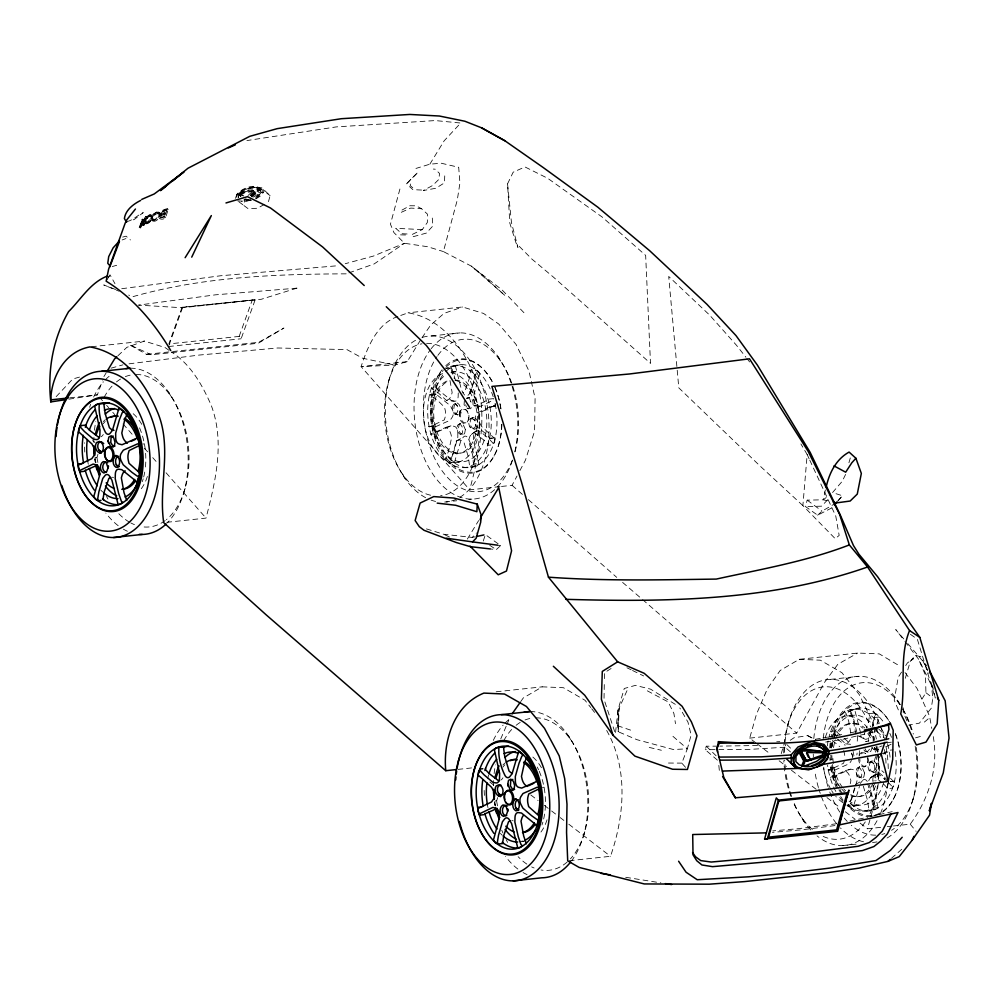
<?xml version="1.0" encoding="UTF-8"?>
<svg xmlns="http://www.w3.org/2000/svg" width="999" height="999" viewBox="0 0 999 999"><rect width="100%" height="100%" fill="white"/><g stroke="black" fill="none" stroke-linecap="round" stroke-linejoin="round"><path stroke-width="0.75" stroke-dasharray="5 3.75" d="M604.283 684.552L604.02 699.325L615.421 733.84L618.006 709.789L624.275 688.486L635.364 685.389L650.486 689.11L676.473 705.057M604.383 678.646L604.495 672.739L613.461 666.982M903.321 707.866L903.221 712.299L908.191 723.688M458.254 392.919L458.154 396.578A5.544 3.422 83.9 0 1 454.782 401.198L446.416 400.437L438.399 392.994L431.181 388.087L436.538 387.512L437.55 389.335L451.698 400.749L454.782 401.198M872.789 781.293L872.864 778.845A5.544 3.422 83.9 0 1 876.223 774.225L879.32 774.687L887.075 781.293M626.985 690.696L619.118 708.241L618.256 731.755L636.95 739.685L673.338 749.512L687.324 748.838L691.146 735.027L687.949 722.09L679.807 707.941M454.42 462.549L461.063 440.047L463.349 437.125A5.544 3.422 83.9 0 1 468.032 438.037C472.352 446.466 475.099 457.018 474.213 466.408L468.856 466.983L469.468 465.159L468.431 457.267L464.098 442.719L462.237 441.108A10.227 6.306 83.9 0 0 458.004 440.284L456.118 441.158L452.997 454.258L449.075 463.124L454.42 462.549L449.85 458.616L444.493 459.19L445.916 457.867L448.751 450.611L451.698 437.362L450.949 434.228A10.227 6.306 83.9 0 0 448.002 428.883L446.141 427.272L430.731 434.203L436.076 433.628L437.125 432.005L451.448 425.686L454.533 426.436A5.544 3.422 83.9 0 1 457.792 432.342L457.842 437.275L454.095 450.649L451.286 457.692L449.85 458.616M867.232 781.443A5.544 3.422 83.9 0 0 862.549 780.531L855.319 784.552L852.197 797.652L848.276 806.53L853.621 805.956L859.44 786.425M238.898 195.404L238.286 194.131L241.346 196.965M444.742 175.886L444.43 182.892L435.789 188.287L423.251 190.522L432.654 185.502L438.923 179.321L439.498 173.426L435.177 169.206L433.329 169.056M809.764 460.139L835.763 516.058L839.172 535.414L835.226 538.698L802.884 505.606L807.167 454.545L800.898 443.931M465.384 429.62L464.647 433.391L463.548 434.465L460.289 434.378L458.004 432.405L456.88 428.571L457.542 425.224L460.364 423.376L462.937 423.913L465.384 429.62L465.022 427.385M864.597 773.026L863.848 776.797L862.749 777.871L859.49 777.784L857.217 775.811L856.081 771.977L856.755 768.631L859.565 766.782L862.137 767.319L864.597 773.026L864.222 770.791M495.179 403.621L495.354 406.318L494.443 405.606L489.66 406.843L476.348 413.361L475.536 416.196A10.227 6.306 83.9 0 0 475.474 422.939L476.211 426.061L485.651 433.616L489.685 438.374L495.042 437.799L494.705 441.595L493.056 444.755L487.712 445.329L487.599 444.031L483.816 440.059L474.3 432.779L472.415 433.641A10.227 6.306 83.9 0 0 469.38 437.824L468.568 440.646L472.727 455.294L473.489 464.847L478.846 464.285L473.514 440.334L473.663 435.439A5.544 3.422 83.9 0 1 477.023 430.831L480.107 431.281L488.986 438.836L492.719 442.857L493.056 444.755M618.006 709.789L618.256 731.755L617.569 725.724L619.118 708.241M890.234 781.643L894.242 781.206L893.905 785.002L892.269 788.149L886.912 788.723L886.8 787.424L883.016 783.466M410.402 183.991L410.239 185.639L414.71 189.473M877.422 785.788L875.736 799.3L867.444 828.77L881.193 827.297M878.183 779.782L879.307 770.778L878.446 757.192M859.215 755.069L859.415 750.711M856.855 754.932L857.117 753.046M459.453 415.309C460.015 411.363 461.75 405.407 457.367 403.022C449.912 402.485 450.799 416.271 458.191 414.385L460.015 411.663L459.84 412.575M931.031 682.117L932.829 698.051L931.305 708.154L919.392 723.151L908.815 725.112M464.36 400.686L464.073 404.645L465.646 407.779L470.279 408.778C474.15 406.456 474.038 399.138 469.692 397.402L466.421 398.189L468.968 398.663L470.616 401.798M429.208 395.03L436.163 394.23L450.299 405.656L452.385 409.64A5.544 3.422 83.9 0 1 452.31 417.082L450.162 420.254L435.839 426.585L428.896 426.511L430.719 426.411L444.368 419.855L445.179 417.02A10.227 6.306 83.9 0 0 445.242 410.277L444.493 407.155L436.563 399.438L429.208 395.03L434.553 394.455L436.538 387.512M833.765 737.861L835.738 730.918L830.394 731.493L836.475 735.651M872.227 747.327L870.866 751.148L869.492 752.172L864.847 751.186L863.935 749.887M850.249 783.703L850.898 780.756L850.161 777.634A10.227 6.306 83.9 0 0 847.202 772.277L845.341 770.679L829.932 777.609L835.276 777.035L836.338 775.411L850.661 769.093L853.745 769.842A5.544 3.422 83.9 0 1 856.992 775.748L857.042 780.681L855.381 786.625M166.733 522.315L206.031 518.094C215.459 481.318 225.175 441.908 211.076 404.957C202.11 384.677 190.559 364.136 171.353 351.96M499.975 486.613L469.742 489.847C479.17 453.059 488.886 413.648 474.787 376.71C462.937 347.465 441.246 318.119 408.091 312.812L399.325 315.959M523.938 312.699L502.085 289.935L471.341 266.134L443.394 251.573L457.292 199.95L459.927 183.092L458.691 167.283L441.183 163.212L429.845 164.186L415.946 168.444M151.074 216.059C144.605 216.196 145.504 228.197 150.624 219.967C154.97 210.939 140.547 219.068 146.478 222.977M264.348 204.383L257.655 208.229L248.264 208.766L243.494 205.245L245.242 198.789M235.452 198.364L237.05 194.168L243.356 189.872L253.671 186.738L261.838 187.837L270.105 195.617L268.356 202.073L265.684 203.621M399.925 189.011L390.447 224.176L393.881 232.542L404.445 243.269L427.697 246.741L443.394 251.573M831.742 507.929L817.644 515.197L805.444 506.53L807.192 500.137L823.276 499.8L830.469 501.535M854.957 788.111L850.486 801.098L849.05 802.022L853.621 805.956M569.23 860.726L610.489 856.305C624.875 815.047 628.608 766.345 605.032 727.697M146.279 217.058A4.57 1.848 -59.3 0 0 144.543 219.98L144.193 221.091A4.446 1.786 -59.3 0 0 144.081 222.54A4.57 1.848 -59.3 0 0 144.343 223.164C147.977 225.749 151.623 220.529 152.41 217.432A4.495 2.173 -56 0 1 154.246 214.648C165.297 205.782 158.491 225.999 151.411 220.205A4.57 2.21 -56 0 1 151.136 218.007L151.523 216.833M152.585 221.029L152.31 220.804A4.57 2.21 -56 0 1 151.973 220.13A4.446 2.148 -56 0 1 152.023 218.644C154.545 214.086 148.814 214.56 147.328 217.582A4.421 1.786 -59.3 0 0 145.654 220.404L145.267 221.591A4.371 1.761 -59.3 0 0 145.167 223.014A4.495 1.823 -59.3 0 0 145.417 223.639L145.642 223.826M755.831 742.856L749.7 738.136L756.455 714.248L767.444 688.648L780.194 670.466L799.237 659.315L857.629 653.059L879.282 653.87L900.436 666.445M97.964 454.22L97.153 457.055L94.43 458.279M497.627 797.577L496.815 800.399L492.719 802.247M717.419 760.152L705.269 749.7L706.268 746.203L718.356 746.141M825.361 489.96L823.276 499.8L830.206 494.393M848.925 462.762L850.586 456.93M790.509 751.947L784.989 747.202L785.988 743.706M844.38 760.426L843.581 763.248L829.919 769.804L828.096 769.917L835.039 769.992L849.362 763.661L851.51 760.489M825.636 742.045L841.945 739.51L876.573 731.355L877.559 727.859M875.549 756.767L874.737 759.59A10.227 6.306 83.9 0 0 874.674 766.333L875.424 769.467L887.636 780.194M871.24 730.918L869.942 735.376L867.669 738.311A5.544 3.422 83.9 0 1 862.986 737.387L861.513 734.852M871.665 729.432L874.974 715.134L874.375 713.111L869.03 713.686L869.605 715.296L868.418 722.202L866.37 728.096M905.306 678.296L910.326 661.263L915.321 655.394L920.866 656.705L927.659 670.716M150.387 221.378L151.236 218.556M781.23 753.621L783.965 744.492M146.316 220.629L145.417 223.639L147.328 217.582M183.903 492.245L185.115 488.336M388.386 382.08L389.598 378.171M583.566 835.601L584.777 831.692M787.587 725.474L788.798 721.565M912.699 800.336L913.91 796.428M139.161 227.66L144.718 217.944L145.792 218.456L140.235 228.172L139.161 227.66L142.445 218.943L143.506 219.455L141.87 224.55L140.797 224.038L142.445 218.943M140.235 228.172L143.506 219.455M140.797 224.038L145.692 216.371L146.766 216.883L144.118 225.112L142.42 225.087L144.718 217.944M142.42 225.087L145.692 216.371M143.494 225.599L145.792 218.456M164.311 212.824L163.998 213.798L164.897 214.398L165.21 213.436L164.311 212.824C157.23 215.447 165.135 207.617 168.257 209.378L165.609 217.595C162.15 221.491 154.52 217.445 160.764 214.273L161.663 214.872L159.565 216.708L159.615 218.956M165.21 213.436C160.727 212.487 156.718 220.255 163.786 216.408L165.809 210.127L166.696 210.727C164.735 209.827 159.528 214.822 163.848 213.848M168.257 209.378L167.37 208.779L164.673 217.02L158.729 218.356M863.298 786.113L867.631 800.674L868.68 808.566L868.069 810.389L873.413 809.814L874.05 807.829L873.051 800.049L869.455 785.239M483.266 541.046L485.389 534.615L500.624 545.591L496.291 549.625L490.172 548.926M865.858 729.57L863.81 735.464L861.925 736.325A10.227 6.306 83.9 0 1 857.679 735.501M251.548 196.254L259.49 188.948L260.402 191.209L259.515 193.132L253.222 197.327M252.185 197.04L260.127 189.735L259.016 188.561L250.824 195.479M68.831 399.175L97.39 394.867L102.398 380.819M182.043 307.305L168.843 343.943L239.173 336.401L241.121 338.761L255.182 299.762L182.043 307.305L255.182 299.762M169.068 345.092L182.605 307.542M239.173 336.401L252.36 299.762M685.564 767.357L681.817 763.124L687.324 748.838L671.915 735.439M494.03 456.093L494.318 455.394M893.231 799.5L893.531 798.8M500.736 738.935L506.231 726.136M506.83 724.712L509.89 717.594M238.286 194.131L237.737 195.342L238.561 197.54L238.361 196.129C241.021 187.263 273.489 183.391 251.461 196.266M507.554 183.841L513.174 172.19L524.962 166.933L547.689 178.284L602.147 217.02L645.654 255.382L650.499 363.349L553.533 277.21L531.855 259.053L516.071 243.107L509.802 223.064L507.554 183.841L511.488 222.715L517.932 247.452L516.071 243.107M845.604 474.413L842.194 481.343L832.517 492.582L842.407 495.741L837.999 500.874M141.87 224.55L146.766 216.883M501.498 486.451L512.075 485.314L517.007 476.048M519.83 470.741L525.462 460.152L534.59 431.031L535.089 398.214L528.946 370.904L516.021 344.38L498.726 324.013L483.528 313.424L462.587 306.98L408.091 312.812M869.517 749.2L867.469 751.635L866.121 751.698M749.7 738.136L796.702 733.104L824.375 682.554L837.836 664.285L857.629 653.059M893.418 825.986L910.226 824.187C929.17 798.513 939.247 766.32 932.866 734.54M397.864 316.483C376.91 323.589 367.532 347.177 361.101 366.608L394.655 365.06L407.192 361.675L421.091 339.073M103.908 376.598L106.194 372.814M106.93 279.92L109.241 276.086M467.345 539.098L478.621 520.604M429.845 164.186L444.168 140.809L460.689 123.039L435.202 120.567L336.313 126.898L246.89 140.572M921.915 699.2L925.911 692.682L925.536 675.411L918.643 659.452M108.454 277.347L110.015 274.812L114.96 283.679M901.548 672.09L898.226 677.297L894.23 700.249L898.875 711.126M905.706 665.584L907.367 662.974L913.511 658.603L910.326 661.263M880.856 755.182L878.708 758.341A5.544 3.422 83.9 0 0 878.633 765.783L880.706 769.779L884.04 772.614M421.965 337.799L430.681 325.05L444.056 313.374L462.587 306.98M520.691 701.635L523.251 698.001L542.282 686.837L563.424 687.712L584.977 700.237L590.759 707.542M412.3 234.403L422.302 229.595L427.347 222.465L427.422 214.123L421.578 208.741L416.158 205.819L409.927 205.744L400.187 211.039M458.191 414.385L457.717 415.06C453.296 413.211 452.547 406.156 456.093 403.171M860.276 783.453L862.549 780.531M837.999 500.749L842.407 495.741M479.745 373.638L473.976 394.755L474.013 399.675A5.544 3.422 83.9 0 0 477.272 405.594L480.357 406.343L493.156 400.187L493.518 398.638L488.174 399.2L484.19 401.935L474.575 405.931L472.714 404.333A10.227 6.306 83.9 0 1 469.767 398.988L469.018 395.854L473.451 382.442L474.4 374.213L479.745 373.638L477.884 371.029L475.174 369.717L469.83 370.292L470.404 371.89L469.218 378.796L464.597 392.058L462.712 392.932M874.375 713.111L877.085 714.435L878.958 717.045L873.176 738.149L873.226 743.081M146.291 217.008L149.9 214.448L151.935 215.097M239.161 193.144L249.738 190.16L258.429 188.799L259.066 189.598L246.603 191.758L239.797 193.931C240.409 186.226 273.626 183.354 250.986 195.679M426.448 528.896L443.631 534.253L472.202 537.425L476.398 532.991M827.709 499.75L821.528 506.193L805.444 506.53M56.156 396.653L72.765 378.996L80.145 376.91M153.359 214.036L156.618 211.963L159.553 212.512M117.919 355.769L126.848 347.352L144.38 341.071L165.072 347.54L170.092 351.074M817.644 515.197L822.002 511.151L834.939 503.671M248.064 195.467L253.684 190.359L254.32 191.159L248.689 196.254M478.846 464.285L476.935 466.009L474.213 466.408M873.076 785.214L878.046 807.679L876.135 809.402L873.413 809.814M460.364 423.376L459.228 424.388L458.466 428.134L459.727 432.405L462.287 434.602M473.963 417.594C465.821 417.332 468.032 431.318 475.686 428.858L476.948 427.847C479.483 423.951 477.372 417.732 472.49 417.145L472.452 417.769C468.581 420.367 469.755 427.634 474.113 429.046M859.565 766.782L858.428 767.781L857.679 771.54L858.928 775.811L861.488 778.009M873.163 761.001C865.022 760.739 867.244 774.725 874.899 772.252L876.16 771.253C878.695 767.357 876.585 761.138 871.702 760.539L871.652 761.163C867.781 763.773 868.955 771.041 873.326 772.452M891.433 858.341L902.984 848.201M250.974 195.155L258.429 188.799M251.598 195.954L259.503 189.223L259.028 188.636L251.124 195.354L249.325 195.542M924.35 722.09L929.944 717.369M475.224 431.406L471.128 434.69L477.023 430.831L472.415 433.641M874.425 774.812L870.329 778.084L876.223 774.225L871.628 777.047A10.227 6.306 83.9 0 0 868.581 781.23M466.845 398.663L468.231 397.565M446.74 368.419L450.749 367.982L455.382 365.846L461.563 390.184L463.786 393.993A5.544 3.422 83.9 0 0 468.456 394.905L470.741 391.97L474.625 378.584L475.774 371.728L475.174 369.717M850.811 733.004L848.688 721.166L845.991 713.386L844.605 711.962L849.962 711.388L854.595 709.253L860.776 733.591M243.806 195.966C231.868 193.619 250.562 190.26 253.684 190.359M239.972 194.855L244.942 192.757L254.32 191.159M257.093 196.691L260.889 193.244L261.701 189.835C255.794 182.867 243.519 187.612 237.862 193.194A4.833 2.747 -38.8 0 0 236.288 196.653M790.246 740.271L794.018 737.749L807.642 735.614L814.435 739.26M256.031 198.813L261.276 195.492L264.173 191.121L261.838 187.837M250.587 195.704L255.944 192.632L265.334 192.095L270.105 195.617M255.644 197.352L260.789 192.944L260.127 189.735M456.118 441.158L463.349 437.125M494.443 405.606L481.655 411.775L479.495 414.935A5.544 3.422 83.9 0 0 479.433 422.377L481.506 426.373L494.118 437.962L495.042 437.799M891.083 744.267L885.988 746.802M255.657 198.539L261.526 194.031L262.337 190.634L260.876 188.374M446.416 400.437L448.289 399.575A10.227 6.306 83.9 0 0 451.336 395.392L452.147 392.557L449.488 377.772M840.609 739.185L845.616 743.843L847.502 742.969A10.227 6.306 83.9 0 0 850.549 738.798M871.628 777.047L873.513 776.173L881.83 782.554M883.428 753.995L889.847 751.048M882.367 753.696L888.873 750.249L893.218 749.874M401.298 212.3L410.714 208.079L421.578 208.741M871.915 747.739L873.775 749.337L882.017 745.903M164.71 210.464L161.176 212.962L161.663 214.872M122.115 239.96L125.936 238.586M348.951 272.852L374.138 263.948L404.445 243.269L373.376 256.081L345.229 263.711M126.873 221.628C133.292 220.167 137.4 215.172 143.269 212.612L134.191 219.53L129.808 220.791M167.37 208.779C165.272 208.791 157.205 211.925 161.189 214.723M164.897 214.398C162.787 213.586 158.079 218.781 162.325 217.745M446.141 427.272L451.448 425.686M845.341 770.679L850.661 769.093M112.275 266.546L116.671 265.284M111.139 368.156L122.952 364.835M915.521 737.836L922.951 735.764M413.174 236.688L426.323 233.104L432.892 225.936L432.13 215.821M122.665 237.088L126.061 236.164L130.444 239.947M250.225 200.275L245.879 201.373L237.612 200.849M850.499 732.891L856.405 731.455M250.649 187.675L243.669 190.085L238.499 193.993A4.833 2.747 -38.8 0 0 236.925 197.44M250.861 199.525L242.745 200.674M251.498 200.312L241.483 201.249M870.716 816.583L892.182 811.65M455.831 365.746L461.138 364.585M855.044 709.153L860.351 707.979M472.202 537.425L475.124 536.8M849.962 821.028L867.794 817.232M815.359 739.272L821.49 738.186M823.014 737.924L827.622 737.112M829.145 736.837L835.276 735.764M836.812 735.489L842.944 734.415M890.371 781.643L894.242 781.206M434.553 394.455L436.163 394.23M121.741 288.711L220.654 275.761L337.824 265.722M836.563 823.75L798.688 828.658L772.739 830.881M834.939 825.574L802.459 829.757L772.439 832.354M129.021 363.836L199.35 355.045L277.697 347.989L346.978 349.613L362.575 358.229L394.655 365.06M454.17 403.921L455.319 403.771C458.716 405.669 458.803 411.463 456.019 413.961L454.895 414.086L452.934 412.187M146.503 354.333L258.654 342.32L283.928 328.034L258.266 343.244L166.533 353.171L151.249 354.72L146.503 354.333L129.221 344.618L151.249 354.72M470.779 418.606L472.115 418.456C475.711 419.667 476.735 424.6 474.825 427.634L472.277 428.708L469.78 426.848M460.289 434.378L462.4 433.291L462.737 427.922L460.864 424.812L458.553 424.325M868.905 740.808L865.634 741.595L866.945 741.458M869.979 762L871.328 761.862C874.924 763.074 875.936 768.006 874.025 771.028L871.478 772.102L868.993 770.254M859.49 777.784L861.6 776.698L861.937 771.328L860.064 768.219L857.766 767.731M244.38 199.35L246.865 199.088M248.739 199.738L243.069 200M91.396 346.753L144.38 341.071M168.544 346.541L241.121 338.761M431.243 335.976L459.94 332.904M69.73 397.827L97.39 394.867M407.192 361.675L361.101 366.608L469.742 489.847M455.382 365.846L450.037 366.421L454.345 378.733M451.148 372.265L455.532 371.79M454.97 380.332L456.918 380.119A36.801 22.677 83.9 0 1 477.559 434.565A36.801 22.677 83.9 0 1 440.122 439.098A36.801 22.677 83.9 0 1 448.139 381.181M495.354 406.318L489.66 406.843M428.896 426.511L434.24 425.936L435.839 426.585M454.245 453.121L456.193 452.909M454.682 462.549L461.975 461.763M444.667 502.035L456.743 500.749M468.818 499.45L471.84 499.125M496.178 691.783L542.282 686.837M830.444 679.382L859.14 676.298M854.595 709.253L849.237 709.827L852.984 719.193L855.818 733.903M847.439 715.971L854.732 715.197M878.958 717.045L873.601 717.619L872.651 725.848L868.218 739.26L868.718 741.345M854.17 723.738L856.118 723.526M457.892 769.405L473.051 767.769M887.374 742.607L891.383 742.182M828.096 769.917L833.453 769.342L835.039 769.992M853.446 796.528L855.394 796.315M519.093 841.82L523.464 841.358M853.883 805.956L861.175 805.169M878.046 807.679L872.701 808.253L871.927 798.688L867.781 784.053M887.299 826.648L891.882 826.148M842.357 845.604L858.965 843.83M489.685 438.374L494.118 437.962M757.567 745.491L719.867 746.128M784.989 747.202L749.088 749.45L705.269 749.7M142.782 444.006L144.605 443.906M542.445 787.362L544.268 787.262M776.71 741.782L779.807 741.645M253.846 187.337L258.042 187.575L261.513 189.161M346.154 273.838C274.663 274.101 201.823 276.998 132.767 296.703L128.696 295.08M463.136 467.657L468.531 467.682M862.337 811.051L867.731 811.076M668.468 763.036L681.817 763.124M400.537 234.865L406.743 235.002M799.237 659.315L820.366 660.189L841.92 672.714L859.252 694.63L872.864 722.289L873.513 725.336M421.59 190.06L412.862 189.635L409.503 186.613M422.302 229.595L395.729 228.309L401.91 233.704L407.792 234.028M474.575 405.931L480.357 406.343M873.775 749.337L879.557 749.737L876.473 748.988A5.544 3.422 83.9 0 1 874.699 747.714M845.616 743.843L852.597 744.48M497.664 545.192L500.624 545.591M625.711 877.297L660.876 882.866M243.169 195.167L239.335 194.068M649.25 747.439L661.388 750.261M145.517 222.402C148.476 222.477 151.461 218.007 150.112 215.484M152.735 219.543C160.09 220.23 159.503 206.468 152.81 216.121C149.613 224.4 163.399 217.307 158.054 213.074M617.569 725.724L631.243 730.344M115.622 289.523L103.746 284.965L119.206 291.271M144.568 223.364C148.514 223.751 152.797 217.857 150.961 214.473M467.382 408.266L468.793 408.841M868.006 752.247L866.595 751.673L864.822 748.164M151.686 220.429C155.794 221.541 161.176 215.472 158.666 211.913M444.917 534.852L450.025 537.262M144.356 220.492L145.429 221.004M141.821 219.43L142.894 219.955M143.044 224.588L144.118 225.112M139.835 227.135L140.909 227.647M626.947 667.769L631.131 669.805M632.517 670.491L643.668 675.936M859.165 736.325L864.647 739.073M647.327 690.833L668.219 701.935L673.913 713.548L675.486 723.688M807.642 735.614L817.194 740.759M238.262 194.618L240.709 196.179M158.941 213.674C155.844 212.387 151.798 217.47 153.634 220.142M489.772 545.329L496.291 549.625M165.01 212.612L165.896 213.224M164.685 213.586L165.584 214.186M161.426 213.486L162.325 214.086M163.786 216.408L165.609 217.595M159.74 217.245L160.627 217.857M910.414 634.303L917.357 639.223L935.264 698.076L933.703 690.821M839.997 735.039L835.738 730.918M837.524 739.173L845.142 745.266M832.442 740.421L839.734 746.703M472.115 418.456L474.637 420.292M871.328 761.862L873.838 763.698M807.192 500.137L822.002 511.151M238.798 201.723L243.494 205.245M757.067 743.793L770.554 754.183M779.133 760.788L786.5 766.458M791.408 770.229L818.381 791.008M826.972 797.614L840.459 808.004M845.366 811.775L855.181 819.33M860.077 823.114L867.444 828.77M530.769 794.929L538.136 800.599M544.268 805.319L550.399 810.039M551.623 810.988L558.978 816.645M560.202 817.594L563.886 820.429M568.793 824.2L610.489 856.305M925.911 692.682L932.829 698.051M92.57 440.571L94.93 442.47M489.872 782.042L494.58 785.813M876.573 731.355L886.513 739.897M622.602 582.405L641.37 598.538M642.544 599.55L796.702 733.104M844.342 738.473L850.911 744.155M512.075 485.314L523.701 495.541M528.359 499.625L616.733 577.36M849.962 711.388L851.373 712.662L854.033 720.267L857.492 735.089L857.354 739.984A5.544 3.422 83.9 0 1 855.793 744.018M450.749 367.982L452.172 369.255L456.218 382.792M802.884 505.606L760.189 466.133L678.808 387.862L668.706 276.448L709.615 315.085L736.463 345.254L745.878 357.18M878.583 728.845L885.713 735.776M787 744.692L793.119 750.624M706.268 746.203L716.458 756.106M455.319 403.771L457.267 405.681M888.186 782.242L891.932 786.25L892.269 788.149M890.521 778.346L893.318 781.368M99.438 397.19L102.51 400.674M106.618 405.332L108.666 407.654M112.762 412.3L114.81 414.635M123.014 423.926L133.267 435.552M144.543 448.351L147.615 451.835M152.735 457.642L156.843 462.3M166.059 472.764L206.031 518.094M903.745 638.898L895.741 629.582L904.045 640.334M907.741 643.543L926.747 665.659M910.226 824.187L916.12 831.33M239.285 193.843L239.922 194.643M591.72 708.766L594.605 712.424M746.815 358.366L749.637 361.95M904.969 641.533L918.793 659.452L932.766 688.099M905.044 672.552L917.032 688.448L929.569 716.208L931.767 728.433M852.984 756.817L851.548 753.671M897.314 700.124L899.787 704.445M801.71 817.457L804.17 821.777M498.114 356.73L500.586 361.051M568.194 735.389L570.666 739.71M402.497 474.05L404.97 478.371M168.531 392.045L171.004 396.353M807.167 454.545L809.115 458.741M925.211 664.909L929.22 673.788M465.621 404.77L466.358 406.805M853.933 755.806L853.121 751.448M835.276 777.035L833.453 769.342M436.076 433.628L434.24 425.936M843.705 750.549L844.455 753.683A10.227 6.306 83.9 0 1 844.742 758.129M932.367 685.014L933.366 689.372M873.825 726.86L876.385 739.035M718.83 765.371L719.405 771.216M877.771 746.64L878.346 755.694M112.275 477.247A10.227 6.306 83.9 0 1 113.549 477.497M103.284 434.478A10.227 6.306 83.9 0 1 101.074 436.775M97.902 462.462A36.801 22.677 83.9 0 1 96.528 453.933M103.259 423.763A36.801 22.677 83.9 0 1 105.182 421.441M95.966 462.674A36.801 22.677 83.9 0 1 94.905 457.043M103.234 421.653A36.801 22.677 83.9 0 1 105.382 419.667M165.172 520.554A76.561 47.178 83.9 0 1 141.359 526.635M134.453 524.637A76.561 47.178 83.9 0 1 130.794 522.927M129.583 522.24A76.561 47.178 83.9 0 1 118.444 513.324M107.954 499.063A76.561 47.178 83.9 0 1 106.506 496.428M95.355 462.162A76.561 47.178 83.9 0 1 94.905 459.103M93.806 442.257A76.561 47.178 83.9 0 1 93.981 436.151M94.468 430.207A76.561 47.178 83.9 0 1 95.767 421.491M104.108 397.315A76.561 47.178 83.9 0 1 113.037 385.052M116.471 381.93A76.561 47.178 83.9 0 1 121.366 378.571M125.35 376.635A76.561 47.178 83.9 0 1 132.892 374.7M135.951 374.488A76.561 47.178 83.9 0 1 186.413 433.603A76.561 47.178 83.9 0 1 166.371 519.63M127.385 531.231A83.416 51.399 83.9 0 1 123.401 529.183M118.194 525.699A83.416 51.399 83.9 0 1 105.869 513.086M84.778 452.06A83.416 51.399 83.9 0 1 84.428 442.757M89.635 407.305A83.416 51.399 83.9 0 1 90.672 404.27M93.644 397.065A83.416 51.399 83.9 0 1 103.446 381.793M105.382 379.72A83.416 51.399 83.9 0 1 111.076 374.825M130.345 368.219A83.416 51.399 83.9 0 1 184.54 429.108A83.416 51.399 83.9 0 1 167.22 522.939M139.548 427.847A51.136 31.506 83.9 0 1 144.955 470.704M144.718 472.102A51.136 31.506 83.9 0 1 143.556 477.51M143.194 478.796A51.136 31.506 83.9 0 1 142.308 481.643M102.647 491.945A45.142 27.822 83.9 0 1 100.774 490.072M88.312 464.248A45.142 27.822 83.9 0 1 87.75 461.363M95.317 462.038A45.142 27.822 83.9 0 1 94.805 459.115M133.192 413.698A45.142 27.822 83.9 0 1 142.57 425.824M147.377 476.448A45.142 27.822 83.9 0 1 139.735 490.596M511.925 820.604A10.227 6.306 83.9 0 1 513.199 820.853M502.947 777.821A10.227 6.306 83.9 0 1 500.736 780.132M497.564 805.818A36.801 22.677 83.9 0 1 496.191 797.277M502.922 767.12A36.801 22.677 83.9 0 1 504.845 764.797M495.616 806.031A36.801 22.677 83.9 0 1 494.78 801.835M502.897 765.009A36.801 22.677 83.9 0 1 505.044 763.024M567.207 862A76.561 47.178 83.9 0 1 541.021 869.979M534.115 867.994A76.561 47.178 83.9 0 1 531.68 866.907M526.835 864.098A76.561 47.178 83.9 0 1 518.106 856.667M507.617 842.419A76.561 47.178 83.9 0 1 506.168 839.772M502.847 832.854A76.561 47.178 83.9 0 1 501.748 830.194M494.567 802.459A76.561 47.178 83.9 0 0 495.017 805.519A45.142 27.822 83.9 0 1 494.255 801.011M493.469 785.614A76.561 47.178 83.9 0 1 493.643 779.507M494.13 773.563A76.561 47.178 83.9 0 1 495.429 764.847M503.771 740.659A76.561 47.178 83.9 0 1 512.699 728.396M516.133 725.286A76.561 47.178 83.9 0 1 521.028 721.927M525.012 719.992A76.561 47.178 83.9 0 1 532.542 718.056M535.614 717.844A76.561 47.178 83.9 0 1 585.127 772.789A76.561 47.178 83.9 0 1 570.441 858.84M527.047 874.587A83.416 51.399 83.9 0 1 523.064 872.539M517.857 869.055A83.416 51.399 83.9 0 1 505.531 856.443M484.428 795.416A83.416 51.399 83.9 0 1 484.103 787.662M493.306 740.409A83.416 51.399 83.9 0 1 503.109 725.149M505.044 723.064A83.416 51.399 83.9 0 1 510.739 718.169M530.007 711.563A83.416 51.399 83.9 0 1 582.979 767.744A83.416 51.399 83.9 0 1 571.603 860.776M537.237 767.032A51.136 31.506 83.9 0 1 538.573 769.792M539.21 771.203A51.136 31.506 83.9 0 1 543.206 820.866M542.857 822.152A51.136 31.506 83.9 0 1 541.97 824.987M502.297 835.301A45.142 27.822 83.9 0 1 500.437 833.428M487.974 807.604A45.142 27.822 83.9 0 1 487.412 804.719M487.674 778.783A45.142 27.822 83.9 0 1 488.636 774.837M524.925 841.195A45.142 27.822 83.9 0 1 521.99 840.996M532.854 757.055A45.142 27.822 83.9 0 1 542.232 769.18M547.04 819.792A45.142 27.822 83.9 0 1 539.398 833.94M456.231 380.631A36.801 22.677 83.9 0 1 474.812 437.275A36.801 22.677 83.9 0 1 436.588 436.138A36.801 22.677 83.9 0 1 449.026 380.419M512.15 460.639A76.561 47.178 83.9 0 1 442.145 470.904A76.561 47.178 83.9 0 1 436.988 356.606M437.874 355.357A76.561 47.178 83.9 0 1 512.375 384.94M512.849 386.363A76.561 47.178 83.9 0 1 514.697 453.034M430.631 495.217A76.561 47.178 83.9 0 1 384.665 418.494A76.561 47.178 83.9 0 1 422.015 343.781M426.61 343.344A76.561 47.178 83.9 0 1 479.17 416.483A76.561 47.178 83.9 0 1 440.609 495.716M435.614 501.436A83.416 51.399 83.9 0 1 431.093 500.124M425.624 497.689A83.416 51.399 83.9 0 1 385.527 417.644A83.416 51.399 83.9 0 1 416.858 339.598M422.377 337.375A83.416 51.399 83.9 0 1 485.514 397.215A83.416 51.399 83.9 0 1 460.002 497.202M456.281 499.175A83.416 51.399 83.9 0 1 446.128 502.022M512.549 460.039A83.416 51.399 83.9 0 1 435.227 477.46A83.416 51.399 83.9 0 1 430.244 349.912M431.156 348.726A83.416 51.399 83.9 0 1 511.688 384.977M512.137 386.426A83.416 51.399 83.9 0 1 514.572 452.834M501.723 424.463A57.418 35.377 83.9 0 1 450.899 464.947A57.418 35.377 83.9 0 1 442.058 369.78M445.841 365.659A57.418 35.377 83.9 0 1 493.444 384.153M494.717 386.95A57.418 35.377 83.9 0 1 501.098 411.026M501.898 424.25A56.518 34.828 83.9 0 1 451.86 464.098A56.518 34.828 83.9 0 1 443.169 370.417M445.829 367.395A56.518 34.828 83.9 0 1 493.743 384.565M495.005 387.325A56.518 34.828 83.9 0 1 501.273 411.026M495.079 403.783A51.736 31.881 83.9 0 1 479.033 464.535A51.736 31.881 83.9 0 1 437.687 439.023A51.736 31.881 83.9 0 1 444.705 372.714M445.654 371.715A51.736 31.881 83.9 0 1 493.169 396.678M444.018 369.805A51.136 31.506 83.9 0 1 491.283 422.165A51.136 31.506 83.9 0 1 443.956 458.279A51.136 31.506 83.9 0 1 442.819 370.716M451.198 372.415A45.142 27.822 83.9 0 1 486.338 429.807A45.142 27.822 83.9 0 1 441.82 449.587A45.142 27.822 83.9 0 1 446.191 374.637M451.161 372.777A45.142 27.822 83.9 0 1 477.023 440.384A45.142 27.822 83.9 0 1 430.144 443.057A45.142 27.822 83.9 0 1 443.906 373.189M867.569 757.642A7.418 4.57 83.9 0 1 864.098 766.982A7.418 4.57 83.9 0 1 858.665 758.716M859.04 755.968A7.418 4.57 83.9 0 1 865.109 753.184L865.683 753.621A6.818 4.196 83.9 0 0 860.114 756.193M867.944 757.717A6.818 4.196 83.9 0 1 864.759 766.308A6.818 4.196 83.9 0 1 859.764 758.703M851.585 753.046A5.544 3.422 83.9 0 1 852.397 757.991M873.263 782.654A36.801 22.677 83.9 0 1 850.911 795.803M844.717 792.045A36.801 22.677 83.9 0 1 841.745 789.06M840.796 787.911A36.801 22.677 83.9 0 1 831.692 765.734M830.931 755.656A36.801 22.677 83.9 0 0 831.043 759.939A56.518 34.828 83.9 0 1 830.856 755.406M831.555 747.876A36.801 22.677 83.9 0 1 832.816 742.07M833.79 739.06A36.801 22.677 83.9 0 1 862.899 728.209M867.744 733.566A36.801 22.677 83.9 0 1 871.565 740.122M874.287 747.314A36.801 22.677 83.9 0 1 875.673 753.096M875.923 754.52A36.801 22.677 83.9 0 1 873.838 781.193M875.199 782.442A36.801 22.677 83.9 0 1 850.311 794.405M845.666 790.921A36.801 22.677 83.9 0 1 843.693 788.848M842.744 787.699A36.801 22.677 83.9 0 1 832.879 755.456M833.503 747.677A36.801 22.677 83.9 0 1 864.847 728.009M868.768 732.142A36.801 22.677 83.9 0 1 873.501 739.909M876.235 747.102A36.801 22.677 83.9 0 1 877.621 752.884M877.871 754.307A36.801 22.677 83.9 0 1 875.773 780.981M875.673 835.152A76.561 47.178 83.9 0 1 851.298 825.274M847.239 821.415A76.561 47.178 83.9 0 1 844.305 818.119M839.834 812.125A76.561 47.178 83.9 0 1 828.371 787.974M827.921 786.538A76.561 47.178 83.9 0 1 823.7 767.195M823.263 738.298A76.561 47.178 83.9 0 1 854.595 684.552A76.561 47.178 83.9 0 1 902.159 708.041M902.921 709.302A76.561 47.178 83.9 0 1 913.348 734.09M916.27 747.477A76.561 47.178 83.9 0 1 891.52 830.331M884.814 833.553A76.561 47.178 83.9 0 1 881.805 834.415M865.296 821.902A76.561 47.178 83.9 0 1 820.654 835.189M812.374 829.445A76.561 47.178 83.9 0 1 793.056 801.772M790.908 796.365A76.561 47.178 83.9 0 1 783.803 760.664M783.691 752.984A76.561 47.178 83.9 0 1 817.831 687.986A76.561 47.178 83.9 0 1 870.616 726.972M871.153 728.333A76.561 47.178 83.9 0 1 874.824 739.722M876.523 747.102A76.561 47.178 83.9 0 1 878.508 780.656M878.233 783.603A76.561 47.178 83.9 0 1 868.593 816.508M877.047 820.741A83.416 51.399 83.9 0 1 817.032 835.876M810.738 829.957A83.416 51.399 83.9 0 1 793.631 801.997M791.558 796.403A83.416 51.399 83.9 0 1 785.651 770.966M785.464 769.417A83.416 51.399 83.9 0 1 784.69 760.139M784.54 752.372A83.416 51.399 83.9 0 1 784.839 744.692M785.089 741.683A83.416 51.399 83.9 0 1 825.186 679.894A83.416 51.399 83.9 0 1 879.707 724.362M880.231 725.749A83.416 51.399 83.9 0 1 883.89 737.312M885.926 746.303A83.416 51.399 83.9 0 1 888.273 771.066M887.711 783.291A83.416 51.399 83.9 0 1 880.306 813.948M863.511 841.757A83.416 51.399 83.9 0 1 840.421 827.934M836.525 823.551A83.416 51.399 83.9 0 1 820.741 794.754M820.254 793.331A83.416 51.399 83.9 0 1 818.855 788.998M818.418 787.537A83.416 51.399 83.9 0 1 814.784 770.991M813.373 757.067A83.416 51.399 83.9 0 1 813.261 753.958M813.785 738.611A83.416 51.399 83.9 0 1 848.95 678.134A83.416 51.399 83.9 0 1 901.985 707.579M902.709 708.903A83.416 51.399 83.9 0 1 911.338 729.832M915.159 746.303A83.416 51.399 83.9 0 1 885.426 838.91M876.985 841.882A83.416 51.399 83.9 0 1 872.527 842.469M895.504 734.302A57.418 35.377 83.9 0 1 890.771 803.546A57.418 35.377 83.9 0 1 846.915 805.094M843.069 800.211A57.418 35.377 83.9 0 1 840.721 796.578M836.588 788.448A57.418 35.377 83.9 0 1 830.406 765.871M829.707 747.976A57.418 35.377 83.9 0 1 830.444 740.796M830.669 739.372A57.418 35.377 83.9 0 1 889.784 722.227M895.254 733.291A56.518 34.828 83.9 0 1 891.42 802.297A56.518 34.828 83.9 0 1 847.926 804.307M836.712 785.351A56.518 34.828 83.9 0 1 831.68 765.696M830.993 748.076A56.518 34.828 83.9 0 1 831.792 740.534M832.042 738.998A56.518 34.828 83.9 0 1 889.385 721.503M895.129 751.61A51.736 31.881 83.9 0 1 883.64 803.508A51.736 31.881 83.9 0 1 848.039 801.285M842.457 793.868A51.736 31.881 83.9 0 1 839.51 788.536M838.211 785.701A51.736 31.881 83.9 0 1 832.517 764.46M832.08 759.989A51.736 31.881 83.9 0 1 831.88 755.506M832.217 746.628A51.736 31.881 83.9 0 1 832.979 740.921M834.515 734.153A51.736 31.881 83.9 0 1 884.028 722.764M889.872 733.366A51.736 31.881 83.9 0 1 891.445 737.324M888.548 782.579A51.136 31.506 83.9 0 1 847.152 805.356M842.869 801.373A51.136 31.506 83.9 0 1 838.935 796.453M835.851 791.483A51.136 31.506 83.9 0 1 827.534 764.984M827.372 745.928A51.136 31.506 83.9 0 1 828.233 740.334M828.521 738.973A51.136 31.506 83.9 0 1 878.446 723.763M881.53 728.733A51.136 31.506 83.9 0 1 884.215 734.24M887.524 743.668A51.136 31.506 83.9 0 1 890.284 759.652M883.728 782.329A45.142 27.822 83.9 0 1 849.088 801.123M840.521 792.269A45.142 27.822 83.9 0 1 838.923 789.834M838.161 788.548A45.142 27.822 83.9 0 1 830.519 764.984M830.069 760.576A45.142 27.822 83.9 0 1 829.919 757.654M830.331 747.514A45.142 27.822 83.9 0 1 831.518 740.634M833.091 735.177A45.142 27.822 83.9 0 1 873.713 725.836M875.399 728.096A45.142 27.822 83.9 0 1 880.506 737.349M884.39 749.575A45.142 27.822 83.9 0 1 886.026 764.185M884.964 777.035A45.142 27.822 83.9 0 1 884.402 779.732M875.524 785.963A45.142 27.822 83.9 0 1 848.014 805.044M842.969 802.684A45.142 27.822 83.9 0 1 835.788 796.378M833.216 793.056A45.142 27.822 83.9 0 1 831.63 790.621M830.868 789.322A45.142 27.822 83.9 0 1 823.426 767.232M825.324 737.374A45.142 27.822 83.9 0 1 867.282 727.722M868.106 728.87A45.142 27.822 83.9 0 1 874.25 740.696M876.036 746.141A45.142 27.822 83.9 0 1 877.097 780.519M151.473 216.933A4.57 2.21 -56 0 1 153.346 214.098M410.701 179.47L405.557 184.803L417.957 172.29L410.701 179.47M296.878 288.149L261.388 299.25L182.205 307.742L138.499 305.12L215.547 294.817L296.878 288.149M481.568 274.475L471.341 266.134L505.032 295.567L481.568 274.475M460.114 411.763A7.418 4.57 83.9 0 0 463.998 423.551A7.418 4.57 83.9 0 0 468.094 413.324A7.418 4.57 83.9 0 0 460.114 411.763M461.163 412.05A6.818 4.196 83.9 0 0 464.735 422.877A6.818 4.196 83.9 0 0 468.506 413.474A6.818 4.196 83.9 0 0 461.163 412.05"/><path stroke-width="1.5" d="M490.172 548.926L470.292 546.653L456.343 542.544L424.013 530.282L419.28 526.66L415.134 520.529L420.117 503.059L433.741 496.59L453.946 498.051L477.26 504.12L476.885 511.713L455.619 505.257L437.187 503.134M101.049 452.647L101.011 453.271C96.129 452.684 94.018 446.466 96.553 442.569L99.376 441.371C103.746 442.782 104.92 450.049 101.049 452.647L99.538 452.822M500.711 796.003L500.661 796.628C495.779 796.028 493.668 789.809 496.203 785.926L499.038 784.727C503.409 786.138 504.582 793.406 500.711 796.003L499.2 796.166M848.725 792.582L778.396 800.124L776.31 797.864L764.585 839.048L837.699 831.28L848.888 790.084L846.79 797.439M166.333 185.939L160.452 190.622L187.962 168.257L249.738 136.339L277.21 128.646L341.371 118.706L409.827 114.448L439.385 116.021L464.872 121.241L481.568 127.822L504.907 140.772L543.044 167.42L597.789 207.155L649.687 250.737L706.967 304.32L736.001 335.602L757.367 365.085L810.127 452.335L840.171 514.747L853.458 545.529L858.915 554.208L877.497 576.585L919.829 637.399L938.76 700.374L937.187 723.751L925.998 742.107L916.358 744.942L900.748 713.898C906.081 686.35 898.85 656.955 909.54 630.556L867.569 567.007L849.35 544.93L839.672 514.485L808.029 451.148L749.5 358.816L629.507 373.976L491.883 386.413L521.428 481.855L548.451 577.172L617.657 661.825L644.168 673.289L682.105 706.281L691.408 721.877L696.99 735.739L687.424 769.467L672.589 769.255L634.902 756.131L613.061 735.276L584.74 695.242L553.346 666.271M108.117 440.796L108.854 437.025L111.214 435.814L113.774 438.012L115.022 442.282L114.273 446.029L113.137 447.04L110.564 446.503L108.117 440.796L108.479 443.032M507.767 784.153L508.516 780.381L510.876 779.17L513.436 781.368L514.685 785.639L513.936 789.385L512.799 790.396L510.227 789.847L507.767 784.153L508.141 786.388M65.834 399.637L50.799 401.898C50.524 377.847 64.485 351.486 89.885 346.915C122.865 352.56 144.63 381.73 156.918 410.764C172.989 446.578 158.179 485.389 163.711 522.639L266.246 614.909L445.754 770.704L456.368 769.567M477.26 504.12L481.381 515.521L480.656 522.377L476.123 538.274L472.515 541.895L446.228 538.186M85.327 471.216L85.464 470.417L97.552 465.047M484.99 814.56L485.127 813.76L497.215 808.403M718.431 741.645L717.032 749.1L723.838 777.559L735.364 797.801L813.486 791.071L888.223 781.418L892.694 759.477L893.193 730.232L890.359 723.226C835.501 743.918 776.273 745.554 718.431 741.645L719.292 743.244L717.12 747.826L717.544 752.21M108.004 467.919L106.656 471.753L103.809 473.014C99.463 471.278 99.351 463.961 103.222 461.638L106.106 462.15L108.004 467.919L108.529 466.108L107.88 465.646M507.654 811.263L506.318 815.109L503.459 816.37C499.125 814.635 499.013 807.317 502.884 804.994L505.769 805.506L507.654 811.263L508.191 809.465L507.542 809.003M83.991 471.353L79.982 471.778L80.345 470.229L93.144 464.073L96.229 464.822A5.544 3.422 83.9 0 1 99.488 470.741L99.525 475.661L93.756 496.778L95.617 499.388L98.327 500.699L100.999 500.412M483.653 814.709L479.645 815.134L480.007 813.586L492.807 807.429L495.891 808.179A5.544 3.422 83.9 0 1 499.138 814.085L499.188 819.018L493.419 840.122L495.279 842.731L497.989 844.055L503.334 843.481L502.759 841.87L503.946 834.964L508.553 821.715L510.439 820.841M802.846 766.245L799.1 764.697L795.891 761.6L795.991 756.43L799.512 751.797L804.632 761.163L804.595 762.886L802.846 766.245L801.797 765.684L803.683 760.951L798.451 751.236M480.132 519.892L481.381 515.521M826.185 487.05C829.245 473.026 836.088 459.253 849.088 452.085L855.906 458.266L861.338 473.439L857.279 494.08L850.161 501.036L836.238 502.922L833.353 502.235M778.396 800.124L767.382 838.81L764.585 839.048M838.835 825.386L845.953 800.386M109.753 267.02L119.468 241.471M888.223 781.418L881.168 753.883L884.827 742.369M886.2 738.049L888.948 729.42L888.523 725.112L890.359 723.226M114.011 430.369A10.227 6.306 83.9 0 1 111.264 429.308L109.403 427.697L105.07 413.149L104.021 405.257L104.633 403.434L99.288 404.008C98.389 413.399 101.149 423.951 105.469 432.38A5.544 3.422 83.9 0 0 110.152 433.291L112.437 430.369L119.081 407.867L123.651 411.8L122.215 412.724L119.405 419.755L115.659 433.141L115.709 438.074A5.544 3.422 83.9 0 0 118.968 443.981L122.053 444.73L136.376 438.411L137.425 436.788L138.511 440.472L139.261 444.48L137.662 443.831L123.339 450.162L121.191 453.321A5.544 3.422 83.9 0 0 121.116 460.776L123.202 464.76L131.943 472.34L137.338 476.186L138.936 475.961L136.963 482.904L135.951 481.081L121.803 469.667L118.706 469.218A5.544 3.422 83.9 0 0 115.347 473.838L115.21 478.721L118.669 493.556L121.329 501.161L122.752 502.435L120.355 504.208L118.119 504.57L111.938 480.232L109.715 476.423A5.544 3.422 83.9 0 0 105.045 475.512L102.76 478.446L98.876 491.833L97.727 498.688L98.327 500.699M512.4 773.476A10.227 6.306 83.9 0 1 510.926 772.652L509.065 771.053L504.732 756.505L503.683 748.613L504.295 746.777L498.951 747.352C498.051 756.755 500.811 767.307 505.132 775.736A5.544 3.422 83.9 0 0 509.815 776.648L512.087 773.713L518.743 751.223L523.314 755.144L521.878 756.081L519.068 763.111L515.322 776.498L515.372 781.418A5.544 3.422 83.9 0 0 518.618 787.337L521.703 788.086L536.038 781.767L537.087 780.144L538.174 783.815L538.911 787.836L537.325 787.175L523.001 793.518L520.854 796.678A5.544 3.422 83.9 0 0 520.779 804.12L522.852 808.116L531.605 815.696L537 819.542L538.598 819.305L536.625 826.26L535.601 824.437L521.453 813.024L518.369 812.574A5.544 3.422 83.9 0 0 515.009 817.182L514.872 822.077L518.331 836.9L520.991 844.505L522.402 845.791L520.004 847.564L517.769 847.914L511.6 823.588L509.378 819.779A5.544 3.422 83.9 0 0 504.695 818.868L502.422 821.79L498.538 835.176L497.39 842.045L497.989 844.055M125.35 222.677L108.579 269.318L106.156 281.194C133.254 297.789 154.645 323.376 170.742 350.537M127.01 414.011L124.738 419.805L121.803 433.054L122.552 436.188A10.227 6.306 83.9 0 0 125.499 441.533L127.36 443.131M526.673 757.354L524.4 763.161L521.466 776.41L522.202 779.545A10.227 6.306 83.9 0 0 525.162 784.889L527.022 786.488M445.754 770.704C442.994 740.808 453.896 705.169 483.878 693.094L504.507 694.03L526.461 706.505L544.53 728.358L559.215 755.893L564.697 778.658L566.995 804.232L566.558 832.429L567.707 860.888L579.158 867.432L644.255 883.94L709.228 884.19L744.605 881.593L826.847 872.776L858.89 868.156L887.961 861.375L899.237 856.63L912.237 840.097L913.898 836.338M191.733 257.143L211.338 215.584L185.127 257.692M890.858 814.247L882.254 831.118L875.998 837.424L869.305 842.544L858.141 846.29L785.439 855.469L711.226 862.037L700.761 860.601L695.516 856.755L692.569 852.572M99.188 437.637L89.685 430.357L85.902 426.386L85.789 425.087L80.444 425.661L78.796 428.821L78.459 432.617L79.383 432.455L91.995 444.043L94.068 448.039A5.544 3.422 83.9 0 1 93.993 455.482L91.846 458.641L79.058 464.81L78.147 464.085L78.409 468.156L79.982 471.778M482.779 768.731L480.094 769.018L478.459 772.165L478.121 775.961L479.045 775.811L491.658 787.399L493.731 791.383A5.544 3.422 83.9 0 1 493.656 798.838L491.508 801.997L478.721 808.166L477.809 807.442L478.071 811.513L479.645 815.134M825.274 755.681C822.652 760.976 816.932 764.085 811.45 765.684M106.955 371.553L114.573 358.916L116.808 356.818M481.043 516.645L498.763 487.587L511.575 550.786L506.468 571.053L498.214 574.8L470.067 546.141M824.038 753.021L821.802 755.331L809.565 759.59L810.614 760.152C814.397 758.89 834.54 754.033 819.704 751.797M912.237 840.097L929.569 815.159L931.443 803.358L929.307 810.788L943.268 772.876L949.05 738.074L945.179 700.799L929.582 671.066M512.2 713.748L519.842 702.846M115.31 456.031L115.784 455.357C120.205 457.205 120.954 464.26 117.407 467.245L116.121 467.395C112.325 465.297 112.2 458.816 115.31 456.031L116.571 455.894M514.972 799.387L515.447 798.713C519.867 800.549 520.616 807.604 517.07 810.589L515.784 810.751C511.988 808.653 511.863 802.172 514.972 799.387L516.233 799.25M135.452 209.028L126.611 220.067L126.536 222.302L124.4 218.531C125.524 209.965 133.516 204.021 140.697 200.412M834.427 504.832L837.112 501.748M902.209 837.274L890.484 850.311L875.948 860.576L830.256 868.031L789.01 873.076L748.014 876.847L697.227 879.732L686.051 872.214L678.608 861.238M855.906 458.266L851.797 462.812L845.678 472.202L834.015 465.896M119.281 241.134L113.174 247.789L108.704 256.606L107.767 263.299L109.74 265.572M103.884 450.786L101.386 451.96C97.79 450.749 96.766 445.816 98.676 442.782L101.224 441.708L103.721 443.568M503.546 794.143L501.048 795.316C497.44 794.093 496.428 789.16 498.339 786.138L500.886 785.064M887.961 861.375L890.271 859.352M806.243 760.464L810.351 760.002L806.168 761.013L800.661 750.461L806.505 760.601L810.614 760.152L806.942 752.434L823.114 752.796M800.311 750.761C806.031 747.377 814.085 744.055 820.791 747.377M172.203 181.269L183.941 171.915L154.246 193.956L141.758 199.375M617.657 661.825L602.285 671.428L601.398 699.263L613.061 735.276M131.418 441.221L135.489 439.298M528.371 785.851L533.791 783.291M107.355 276.074C90.472 282.467 80.907 299.388 68.581 311.626C52.797 339.061 47.415 370.604 50.799 401.898M816.795 767.107L823.576 763.111L827.259 758.229A6.806 4.945 -62 0 0 828.146 752.222C821.44 734.64 784.527 747.889 794.767 765.122M110.777 477.485L108.903 478.359L104.283 491.62L103.097 498.526L103.671 500.124M228.309 147.939L235.364 144.818M139.985 445.217L129.133 450.561L128.322 453.396A10.227 6.306 83.9 0 0 128.259 460.139L128.996 463.261L140.26 473.401M539.647 788.573L528.783 793.918L527.984 796.752A10.227 6.306 83.9 0 0 527.922 803.483L528.658 806.618L539.922 816.757M810.614 760.152L806.43 761.151L800.574 750.898M849.35 544.93C806.455 561.438 760.988 569.28 716.258 579.083C660.327 579.87 604.308 581.168 548.451 577.172M867.569 567.007C771.003 600.861 667.082 602.21 565.871 599.325M225.986 202.959L247.477 196.666L270.492 207.979L322.64 246.965L364.223 285.527M888.773 738.736L854.157 746.89L828.958 750.823M887.212 742.157L854.108 749.949L827.422 754.108M476.598 536.488L483.928 534.927M864.235 730.144L888.523 725.112M819.692 765.022L881.168 753.883M813.723 768.169C777.522 774.774 797.652 737.112 821.415 745.466M99.288 404.008L96.566 404.408L94.655 406.131L99.987 430.082L99.838 434.977A5.544 3.422 83.9 0 1 96.478 439.585L93.394 439.135L84.515 431.58L80.769 427.56L80.444 425.661M498.951 747.352L496.228 747.764L494.318 749.487L499.637 773.438L499.5 778.321A5.544 3.422 83.9 0 1 496.141 782.941L493.056 782.492L484.178 774.937L480.432 770.916L480.094 769.018M838.024 825.174L898.001 812.524L887.312 833.978L880.856 840.971L873.913 846.553L862.449 850.586L788.248 859.989L712.549 866.657L701.947 864.984L696.715 860.701L693.019 854.794L692.707 834.527L766.433 832.866M118.594 456.331L117.47 456.456C114.698 458.953 114.785 464.747 118.182 466.645L119.331 466.496M518.256 799.687L517.132 799.812C514.36 802.309 514.448 808.104 517.844 809.989L518.993 809.852M113.212 436.039L111.101 437.125L110.764 442.495L112.637 445.604L114.947 446.091M512.874 779.395L510.764 780.469L510.427 785.851L512.3 788.96L514.597 789.447M506.73 815.571L505.419 815.721C501.535 814.173 501.436 807.604 504.895 805.544L507.517 805.993M101.661 371.291L130.345 368.219M51.299 399.8L68.194 397.989M78.147 464.085L82.155 463.661M113.561 537.512L142.258 534.44M501.311 714.647L530.007 711.563A83.416 51.399 83.9 0 0 524.075 712.212M808.116 746.166L811.113 745.841M806.205 766.245L808.828 765.958M477.809 807.442L481.818 807.017M513.224 880.868L541.92 877.796A83.416 51.399 83.9 0 0 570.691 861.962M791.208 754.957L761.3 756.842L718.993 757.08M792.657 757.929L761.238 759.902L720.441 760.139M800.187 750.586C806.181 745.629 843.206 759.265 817.307 745.878M722.452 771.078L801.797 768.293M719.292 743.244L753.446 742.494M472.515 541.895L497.664 545.192M795.816 767.931L808.553 769.867L821.69 765.284L827.472 759.203L829.27 750.948L823.963 744.38L811.475 741.645L798.026 746.965L791.183 754.807L791.208 762.899L795.816 767.931L786.438 758.728M601.236 873.413L610.414 874.874M665.471 883.591L671.59 884.552M801.797 765.684L802.547 765.846M826.223 752.584L818.019 750.861L800.973 751.011M107.855 462.637L105.232 462.187C101.773 464.26 101.873 470.816 105.769 472.365M824.337 753.396L825.386 753.958M504.907 140.772L481.568 127.822M909.54 630.556L919.829 637.399M98.864 450.124L101.386 451.96M498.526 793.481L501.048 795.316M498.851 780.993L489.348 773.713L485.564 769.742L485.452 768.443M822.964 746.066L826.098 749.3M386.263 306.718L426.298 345.442L449.775 375.961L469.642 407.467M515.896 808.091L517.844 809.989M116.234 464.735L118.182 466.645M822.239 748.239L825.174 752.022M722.602 776.535L735.364 797.801M802.447 754.645L803.945 757.342M937.424 697.652L938.76 700.374M806.505 753.159L808.341 757.017M526.373 843.78L523.676 836.001L521.016 821.203L521.815 818.381A10.227 6.306 83.9 0 1 523.576 815.246M126.711 500.424L124.013 492.644L121.354 477.859L122.165 475.024A10.227 6.306 83.9 0 1 125.2 470.841M110.764 417.332A36.801 22.677 83.9 0 1 118.069 416.059M124.638 418.181A36.801 22.677 83.9 0 1 137.55 434.028M141.821 461.813A36.801 22.677 83.9 0 1 139.198 473.726M135.102 481.555A36.801 22.677 83.9 0 1 121.791 489.323M114.336 488.548A36.801 22.677 83.9 0 1 106.156 482.879M100.137 474.188A36.801 22.677 83.9 0 1 96.766 465.684M94.73 455.594A36.801 22.677 83.9 0 1 94.356 448.401M96.241 434.815A36.801 22.677 83.9 0 1 99.8 426.311M106.506 418.843A36.801 22.677 83.9 0 1 117.607 416.471M123.938 419.143A36.801 22.677 83.9 0 1 137.238 438.561M138.824 444.443A36.801 22.677 83.9 0 1 138.237 470.929M134.678 479.433A36.801 22.677 83.9 0 1 122.827 489.173M166.134 524.013A83.416 51.399 83.9 0 1 139.261 534.34M125.886 368.594A83.416 51.399 83.9 0 1 128.859 368.269M96.803 469.705A76.561 47.178 83.9 0 1 95.892 465.209M94.381 454.508A76.561 47.178 83.9 0 1 93.943 448.401M57.467 424.725A83.416 51.399 83.9 0 1 133.978 387.699A83.416 51.399 83.9 0 1 143.469 520.217A83.416 51.399 83.9 0 1 61.813 485.439M56.044 436.6A83.416 51.399 83.9 0 1 57.005 427.659M117.67 504.67A51.136 31.506 83.9 0 1 102.472 498.963M94.256 490.059A51.136 31.506 83.9 0 1 85.177 470.154M83.541 463.012A51.136 31.506 83.9 0 1 83.304 435.327M85.265 427.197A51.136 31.506 83.9 0 1 95.055 409.815M103.609 404.071A51.136 31.506 83.9 0 1 109.003 402.834M117.969 498.626A45.142 27.822 83.9 0 1 103.596 492.794M97.303 485.726A45.142 27.822 83.9 0 1 89.373 468.456M87.75 461.363A45.142 27.822 83.9 0 1 87.3 439.56M89.41 430.045A45.142 27.822 83.9 0 1 97.053 415.896M104.408 410.289A45.142 27.822 83.9 0 1 118.856 410.077M126.848 415.322A45.142 27.822 83.9 0 1 130.507 419.293M136.751 485.164A45.142 27.822 83.9 0 1 125.075 496.99M116.733 495.879A45.142 27.822 83.9 0 1 105.432 486.088M99.5 475.686A45.142 27.822 83.9 0 1 95.929 464.885M94.156 453.246A45.142 27.822 83.9 0 1 93.993 445.916M95.305 434.64A45.142 27.822 83.9 0 1 99.413 422.54M105.307 414.098A45.142 27.822 83.9 0 1 114.485 408.491M504.807 799.537A7.418 4.57 83.9 0 1 509.165 790.221A7.418 4.57 83.9 0 1 513.324 801.198A7.418 4.57 83.9 0 1 505.781 802.11M510.427 760.689A36.801 22.677 83.9 0 1 516.233 759.352M524.3 761.538A36.801 22.677 83.9 0 1 537.212 777.384M541.321 806.717A36.801 22.677 83.9 0 1 538.861 817.082M534.765 824.912A36.801 22.677 83.9 0 1 522.952 832.579M513.998 831.892A36.801 22.677 83.9 0 1 505.806 826.235M499.8 817.544A36.801 22.677 83.9 0 1 496.428 809.04M494.393 798.95A36.801 22.677 83.9 0 1 494.018 791.757M495.904 778.171A36.801 22.677 83.9 0 1 498.751 770.941M506.168 762.2A36.801 22.677 83.9 0 1 517.257 759.827M523.601 762.499A36.801 22.677 83.9 0 1 536.9 781.917M538.761 789.185A36.801 22.677 83.9 0 1 537.899 814.272M534.34 822.789A36.801 22.677 83.9 0 1 522.489 832.529M496.466 813.061A76.561 47.178 83.9 0 1 495.841 810.077M494.193 799.387A76.561 47.178 83.9 0 1 493.606 791.757M457.13 768.081A83.416 51.399 83.9 0 1 535.014 732.642A83.416 51.399 83.9 0 1 540.721 866.608A83.416 51.399 83.9 0 1 459.403 821.453M455.706 779.957A83.416 51.399 83.9 0 1 455.956 776.947M456.268 773.975A83.416 51.399 83.9 0 1 456.668 771.016M517.332 848.026A51.136 31.506 83.9 0 1 502.135 842.319M493.918 833.416A51.136 31.506 83.9 0 1 484.84 813.511M483.204 806.368A51.136 31.506 83.9 0 1 482.742 780.069M484.915 770.554A51.136 31.506 83.9 0 1 494.717 753.171M503.271 747.427A51.136 31.506 83.9 0 1 508.666 746.178M517.632 841.982A45.142 27.822 83.9 0 1 503.246 836.151M496.965 829.083A45.142 27.822 83.9 0 1 489.023 811.812M487.412 804.719A45.142 27.822 83.9 0 1 486.963 782.916M489.073 773.401A45.142 27.822 83.9 0 1 496.703 759.252M504.07 753.633A45.142 27.822 83.9 0 1 518.506 753.433M526.51 758.678A45.142 27.822 83.9 0 1 530.157 762.637M535.626 829.882A45.142 27.822 83.9 0 1 524.737 840.346M516.396 839.235A45.142 27.822 83.9 0 1 505.082 829.445M499.163 819.043A45.142 27.822 83.9 0 1 495.591 808.241M493.806 796.603A45.142 27.822 83.9 0 1 493.656 789.26M494.967 777.996A45.142 27.822 83.9 0 1 499.063 765.896M504.97 757.442A45.142 27.822 83.9 0 1 515.584 751.51M826.635 754.145C824.587 763.611 812.387 767.969 803.608 766.408L816.483 761.413L826.635 754.145M778.845 800.961L768.531 837.162L836.6 829.869L846.915 793.668L778.845 800.961M105.469 449.762A7.418 4.57 83.9 0 0 109.353 461.538A7.418 4.57 83.9 0 0 113.461 451.311A7.418 4.57 83.9 0 0 105.469 449.762M105.07 450.199A6.818 4.196 83.9 0 0 108.629 461.026A6.818 4.196 83.9 0 0 112.4 451.635A6.818 4.196 83.9 0 0 105.07 450.199M58.804 417.382A76.561 47.178 83.9 0 0 107.954 531.243A76.561 47.178 83.9 0 0 140.722 416.221A76.561 47.178 83.9 0 0 58.804 417.382M74.675 426.248A57.418 35.377 83.9 0 0 111.551 511.638A57.418 35.377 83.9 0 0 136.114 425.374A57.418 35.377 83.9 0 0 74.675 426.248M74.463 426.76A56.518 34.828 83.9 0 0 110.752 510.814A56.518 34.828 83.9 0 0 134.94 425.911A56.518 34.828 83.9 0 0 74.463 426.76M79.146 428.908A51.736 31.881 83.9 0 0 112.363 505.831A51.736 31.881 83.9 0 0 134.49 428.121A51.736 31.881 83.9 0 0 79.146 428.908M504.72 793.556A6.818 4.196 83.9 0 0 508.291 804.382A6.818 4.196 83.9 0 0 512.062 794.979A6.818 4.196 83.9 0 0 504.72 793.556M458.454 760.739A76.561 47.178 83.9 0 0 507.617 874.587A76.561 47.178 83.9 0 0 540.384 759.577A76.561 47.178 83.9 0 0 458.454 760.739M474.338 769.605A57.418 35.377 83.9 0 0 511.213 854.982A57.418 35.377 83.9 0 0 535.776 768.731A57.418 35.377 83.9 0 0 474.338 769.605M474.125 770.117A56.518 34.828 83.9 0 0 510.414 854.17A56.518 34.828 83.9 0 0 534.602 769.255A56.518 34.828 83.9 0 0 474.125 770.117M478.796 772.264A51.736 31.881 83.9 0 0 512.012 849.187A51.736 31.881 83.9 0 0 534.153 771.478A51.736 31.881 83.9 0 0 478.796 772.264"/></g></svg>
